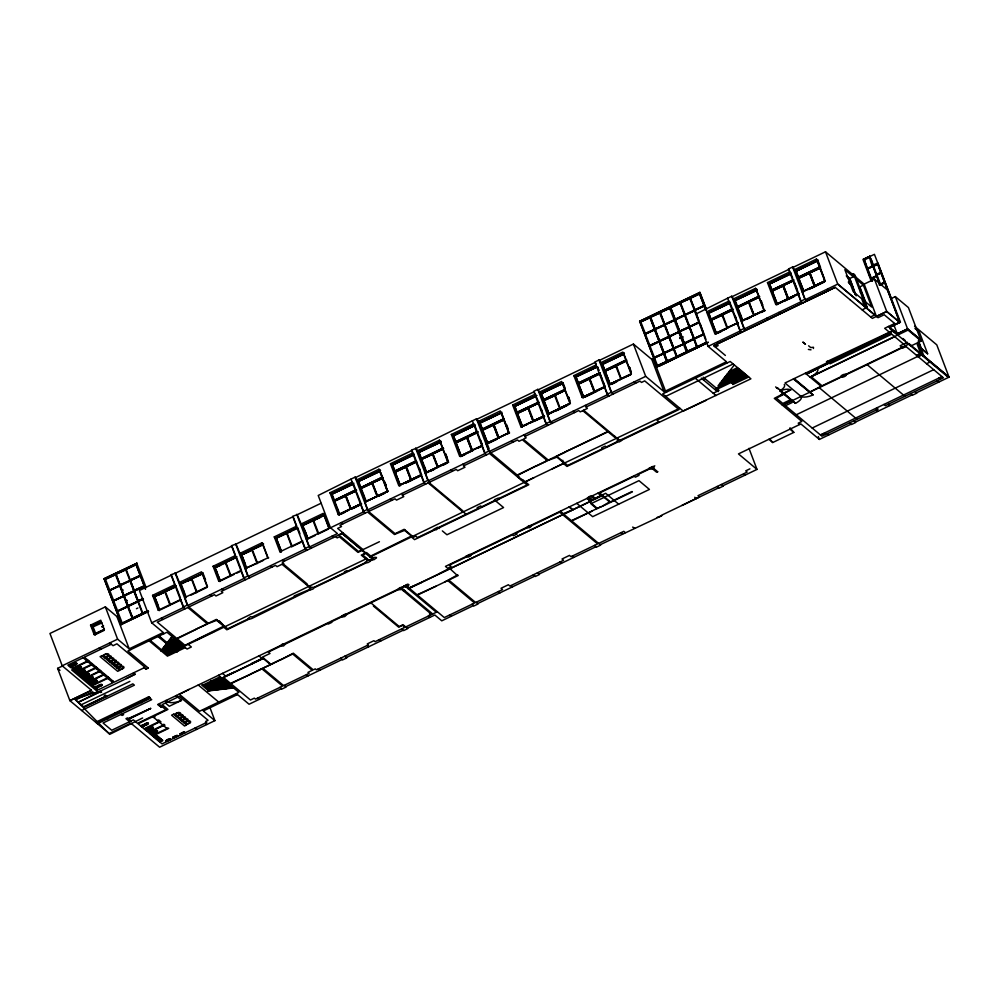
<?xml version="1.0" encoding="UTF-8"?>
<svg xmlns="http://www.w3.org/2000/svg" width="999" height="999" viewBox="0 0 999 999"><rect width="100%" height="100%" fill="white"/><g stroke="black" fill="none" stroke-linecap="round" stroke-linejoin="round"><path stroke-width="1.5" d="M170.354 739.909L170.354 739.36A3.459 1.349 -20.8 0 0 169.905 738.773M177.547 736.45L177.547 735.901A3.459 1.349 -20.8 0 0 177.098 735.326M184.74 733.004L184.74 732.454A3.459 1.349 -20.8 0 0 184.291 731.867M157.143 737.25L157.755 736.126M167.333 740.097L166.771 740.696M174.525 736.65L173.963 737.237M176.411 651.885L177.472 651.435L176.411 651.885L158.042 636.513M732.829 384.54L748.713 376.985M285.552 643.93L283.554 645.953L280.369 646.091L282.355 644.068L285.552 643.93L327.709 623.563L328.296 624.05L331.868 622.34L331.281 621.853L341.845 616.783M167.682 739.522L165.921 740.596A2.048 0.799 -20.8 0 0 168.406 740.359L168.731 740.396M180.295 733.678L182.068 732.617M102.585 655.769L102.785 655.531A6.031 2.348 -20.8 0 1 106.781 653.683A5.819 2.26 -20.8 0 1 108.879 655.444A6.031 2.348 -20.8 0 1 104.982 657.379L104.483 657.404M105.045 657.817L105.245 657.592A6.031 2.348 -20.8 0 1 109.241 655.744A5.819 2.26 -20.8 0 1 111.339 657.492A6.031 2.348 -20.8 0 1 107.442 659.44L106.968 659.477M107.505 659.877L107.705 659.652A6.031 2.348 -20.8 0 1 111.701 657.792A5.819 2.26 -20.8 0 1 113.799 659.552A6.031 2.348 -20.8 0 1 109.902 661.488L109.403 661.513M110.002 661.962L110.202 661.738A6.031 2.348 -20.8 0 1 114.198 659.877A5.819 2.26 -20.8 0 1 116.296 661.638A6.031 2.348 -20.8 0 1 112.4 663.586L111.9 663.611M112.5 664.06L112.7 663.823A6.031 2.348 -20.8 0 1 116.696 661.975A5.819 2.26 -20.8 0 1 118.794 663.736A6.031 2.348 -20.8 0 1 114.897 665.671L114.398 665.696M115.047 666.171L115.235 665.946A6.031 2.348 -20.8 0 1 119.231 664.098A5.819 2.26 -20.8 0 1 121.329 665.858A6.031 2.348 -20.8 0 1 117.432 667.794L116.97 667.832M117.545 668.269L117.732 668.031A6.031 2.348 -20.8 0 1 121.728 666.183A5.819 2.26 -20.8 0 1 123.826 667.944A6.031 2.348 -20.8 0 1 119.93 669.879L119.468 669.917M174.276 714.547L174.475 714.31A6.031 2.348 -20.8 0 1 178.471 712.462A5.819 2.26 -20.8 0 1 180.569 714.223A6.031 2.348 -20.8 0 1 176.673 716.158L176.211 716.196M176.736 716.595L176.935 716.37A6.031 2.348 -20.8 0 1 180.931 714.51A5.819 2.26 -20.8 0 1 183.029 716.271A6.031 2.348 -20.8 0 1 179.133 718.219L178.634 718.244M179.196 718.656L179.395 718.418A6.031 2.348 -20.8 0 1 183.391 716.57A5.819 2.26 -20.8 0 1 185.489 718.331A6.031 2.348 -20.8 0 1 181.593 720.267L181.094 720.291M181.693 720.741L181.893 720.516A6.031 2.348 -20.8 0 1 185.889 718.656A5.819 2.26 -20.8 0 1 187.987 720.416A6.031 2.348 -20.8 0 1 184.091 722.352L183.629 722.402M184.203 722.826L184.39 722.602A6.031 2.348 -20.8 0 1 188.386 720.754A5.819 2.26 -20.8 0 1 190.484 722.514A6.031 2.348 -20.8 0 1 186.588 724.45L186.126 724.487M167.295 739.722L169.655 738.686M158.354 740.783L159.303 740.122A3.459 1.349 -20.8 0 1 160.839 739.31A4.233 1.648 -20.8 0 1 161.301 739.135L161.763 739.672M253.172 617.145L250.574 616.658L247.777 618.693L249.076 619.33L251.798 618.506L310.04 589.835M376.561 557.792L373.838 559.777L371.241 559.403L373.963 557.417L376.298 557.392M168.719 740.459L168.494 740.434A2.048 0.799 -20.8 0 0 169.58 738.96M175.911 737.012L175.687 736.975A2.048 0.799 -20.8 0 1 173.164 737.237M438.823 527.884L436.088 529.87L433.504 529.495L437.55 527.26L439.448 528.471M813.411 348.489L813.486 347.277L810.726 347.565L808.616 345.804M160.914 650.774L172.053 636.488M161.189 650.998L172.328 636.713M734.327 364.96L718.069 385.801L744.23 373.239M161.888 739.784L162.862 740.434A4.233 1.648 -20.8 0 1 162.475 740.671A3.459 1.349 -20.8 0 1 160.814 741.395L159.553 741.782M157.992 736.513L158.679 736.937A4.233 1.648 -20.8 0 1 158.279 737.175A3.459 1.349 -20.8 0 1 156.631 737.886L155.369 738.286M159.79 737.824L160.702 738.636A4.233 1.648 -20.8 0 1 160.315 738.873A3.459 1.349 -20.8 0 1 158.654 739.585L157.392 739.984M174.688 736.313L172.727 737.212M154.171 737.287L155.12 736.625A3.459 1.349 -20.8 0 1 156.656 735.813A4.233 1.648 -20.8 0 1 157.118 735.639L157.318 736.375L156.281 736.5M156.206 738.985L157.143 738.323A3.459 1.349 -20.8 0 1 158.679 737.499A4.233 1.648 -20.8 0 1 159.141 737.324L159.59 738.011L158.304 738.199M78.584 668.269L79.695 668.044L78.521 668.381M82.305 671.378L83.379 671.103L82.592 671.703M94.243 681.53L95.355 681.306L94.193 681.643M99.226 685.689L100.337 685.464L99.163 685.814M145.454 724.263L146.541 723.988L145.804 724.587M150.474 728.458L151.561 728.184L150.799 728.783M154.645 731.942L155.757 731.718L154.595 732.067M175.637 737L175.687 736.975A2.048 0.799 -20.8 0 0 176.773 735.501L175.037 736.176M780.231 390.597L795.479 403.346L796.553 402.772A10.377 4.033 -20.8 0 0 801.011 396.416A10.377 4.033 -20.8 0 0 811.875 395.417L813.024 394.917L793.743 378.796M142.632 717.981L109.715 734.34L74.85 699.025L97.865 691.845L71.591 669.854M660.002 365.809L707.429 342.819M656.43 367.182L708.216 342.32L656.43 367.182L657.205 367.157L639.647 321.278L699.837 292.37L706.543 309.678M104.058 578.746L136.9 563.236L104.058 578.746L121.628 624.625M639.647 321.278L700.024 292.532M645.416 333.741L640.796 321.903L649.974 317.495L654.595 329.333L645.229 333.591L654.595 329.333M650.486 317.257L659.852 312.999L650.486 317.257L655.107 329.096L664.285 324.687L659.665 312.837M660.177 312.6L669.805 308.229L660.177 312.6L664.797 324.438L674.238 319.905L669.605 308.067M670.629 307.58L680.257 303.209L684.69 314.885L675.262 319.418L670.629 307.58L675.262 319.418M680.569 302.797L689.947 298.551L680.569 302.797L685.202 314.635L694.38 310.227L689.76 298.389M690.259 298.139L699.637 293.893L704.07 305.569L694.892 309.977L690.259 298.139L694.892 309.977M105.457 579.258L115.597 574.637L105.457 579.258L109.715 590.097L140.509 575.899L144.281 585.839L134.141 590.446L144.281 585.839M115.921 574.225L125.799 569.742L115.921 574.225L120.167 585.077L116.109 574.388M130.37 580.182L126.111 569.33L136.064 564.56L140.31 575.399L130.17 580.019L140.31 575.399M650.162 317.657L640.796 321.903M670.816 307.742L680.257 303.209M690.459 298.301L699.637 293.893M136.251 564.71L126.111 569.33M119.98 584.914L129.858 580.419L125.612 569.58M109.703 590.434L119.843 585.814L109.703 590.434L113.674 600.536L144.468 586.338L145.542 589.173M140.509 575.899L109.715 590.097M120.355 585.576L129.858 580.756L133.829 590.859L123.938 595.354L120.167 585.414L122.265 590.584M654.919 328.933L664.285 324.687M664.61 324.275L674.238 319.905M675.062 319.255L684.69 314.885M694.705 309.815L704.07 305.569M649.949 345.679L645.416 334.078L654.595 329.67L659.128 341.258L649.762 345.517L659.128 341.258M655.107 329.433L664.485 325.174L655.107 329.433L659.64 341.021L678.945 331.73L683.703 343.906L663.973 352.784L659.64 341.358L669.005 337.1L659.64 341.358M664.797 324.775L674.425 320.404L664.797 324.775L669.33 336.363L664.984 324.937M675.249 319.755L679.782 331.343L675.249 319.755L684.69 315.222L689.223 326.81L684.69 315.222M685.202 314.972L694.567 310.726L685.202 314.972L689.735 326.561L698.913 322.153L689.735 326.561M698.688 320.317L694.892 310.314L704.07 305.906L705.893 310.352M654.795 329.832L645.416 334.078M675.449 319.917L684.877 315.384M694.892 310.314L704.258 306.069M365.284 513.086L363.274 511.413L351.011 479.108L355.082 477.147L358.042 481.306L365.971 502.185L357.842 481.143L380.294 470.367M425.774 484.028L423.763 482.355L411.501 450.049L416.046 448.476L418.531 452.26L425.924 471.74M486.675 454.782L484.665 453.096L472.39 420.804L476.473 418.843L479.42 423.002L500.462 412.899L479.42 423.002M547.976 425.337L545.966 423.651L533.703 391.346L537.787 389.385L540.734 393.556L548.663 414.423M609.178 395.929L607.18 394.255L594.904 361.95L598.988 359.99L601.935 364.16L609.865 385.027L601.748 363.998L624.188 353.221M741.882 332.18L739.884 330.507L727.622 298.202L731.693 296.241L734.652 300.412L742.582 321.278L734.452 300.249L756.892 289.473M802.784 302.934L800.786 301.248L788.511 268.956L792.594 266.995L795.541 271.154L817.994 260.377L816.445 259.091L794.005 269.867M355.557 477.534L411.963 450.437L412.899 452.922L390.459 463.698L398.763 485.564L399.937 485.864L392.008 464.997L390.459 463.698M416.046 448.476L472.39 420.804M476.935 419.23L534.165 391.733L535.102 394.218L512.662 405.007L520.979 426.873L527.16 424.5M538.249 389.772L595.367 362.337L596.316 364.822L573.876 375.599L582.18 397.465L583.341 397.764L575.412 376.898L573.876 375.599M599.45 360.377L633.428 344.056L651.81 359.415L664.073 391.72L726.473 361.75L708.104 346.391L694.38 310.564M732.155 296.628L788.973 269.343L789.922 271.828L767.482 282.605L775.786 304.47L776.76 304.608M793.056 267.382L825.499 251.798L852.397 274.288L853.346 276.773L849.262 278.733L847.14 276.96M123.289 590.097L121.915 590.496L123.938 595.354M339.448 514.922L338.274 514.622L329.97 492.757L352.41 481.98M356.493 480.019L378.933 469.243L380.482 470.529L358.042 481.306L380.482 470.529M416.983 450.961L439.423 440.184L440.971 441.471M475.162 424.8L452.709 435.576L460.839 456.618L459.665 456.318L451.361 434.453L473.801 423.676M477.884 421.715L500.324 410.926L508.628 432.792L486.188 443.581L489.21 451.523L546.441 424.038L543.419 416.084L520.979 426.873M539.185 392.257L561.625 381.481L569.942 403.346L547.489 414.123L550.511 422.077L607.642 394.642L604.62 386.688L582.18 397.465M600.387 362.862L622.839 352.085L631.143 373.951L608.703 384.727L611.713 392.682L645.704 376.361L664.073 391.72M716.058 334.016L714.884 333.716L706.58 311.85L729.02 301.074M733.104 299.113L755.544 288.336L757.092 289.623L734.652 300.412L757.092 289.635M452.909 435.739L473.938 425.636L452.909 435.739L451.361 434.453M769.018 283.891L790.059 273.788L769.018 283.891L767.482 282.605M795.541 271.154L817.981 260.377M113.674 600.536L134.228 590.983M113.674 600.874L123.814 596.253L113.674 600.874L117.645 610.976L127.585 606.193L123.614 596.091M123.938 595.953L144.468 586.338M124.326 596.016L133.816 591.196L137.787 601.298L128.097 605.943L124.126 595.854L126.224 601.023M185.252 608.716L183.242 607.03L170.979 574.725L175.524 573.164L185.939 597.802L180.457 583.728L203.097 573.114M245.742 579.657L243.731 577.971L231.468 545.679L236.014 544.105L246.428 568.743L240.946 554.67L263.386 543.893M306.943 550.249L304.945 548.576L292.67 516.271L297.215 514.697L307.105 537.962M129.196 648.851L116.92 616.545L105.345 606.868L49.95 633.478L62.225 665.771L117.607 639.173L129.196 648.851L163.262 632.492L151.686 622.802L139.41 590.509L171.441 575.112L175.025 584.565L152.585 595.342L158.254 610.252L159.415 610.551L154.133 596.628L152.585 595.342M175.524 573.164L231.93 546.066L235.514 555.506L213.074 566.283L218.744 581.193L219.905 581.493L214.423 567.407L236.863 556.63M236.014 544.105L293.132 516.658L296.715 526.111L274.275 536.888L279.945 551.798L280.919 551.923M297.215 514.697L320.966 503.296M659.452 340.859L668.631 336.451L669.517 336.863L673.863 348.289L669.33 336.7M669.143 336.201L678.771 331.83L674.238 320.242M679.595 331.181L689.035 326.648M679.382 331.531L699.1 322.652L679.382 331.531L684.128 343.693L703.633 334.578L683.94 343.531M654.482 357.605L649.949 346.004L659.128 341.596L663.661 353.184L654.283 357.442L663.661 353.184M669.118 336.713L679.145 331.893M659.315 341.758L649.949 346.004M669.517 336.863L678.758 332.168L683.304 343.756M684.427 343.556L679.782 331.68L689.41 327.31L693.756 338.736L689.41 327.31M126.036 600.861L128.097 605.943M679.645 338.137L681.206 337.65L680.132 338.499M683.328 336.963L682.142 337.525M679.757 338.424L680.819 337.575M127.909 605.794L137.787 601.298M143.082 598.501L138.099 600.886L143.269 598.663M143.456 599.163L127.685 606.131L143.269 599M117.632 611.301L127.772 606.693L117.632 611.301L122.265 623.151L132.218 618.369L127.585 606.53M128.284 606.443L137.974 601.785L142.407 613.473L132.717 618.119L128.097 606.281L132.717 618.119M90.559 625.137L100.762 620.229L104.358 629.67L94.156 634.577L90.559 625.137L92.108 626.423L101.036 622.14L92.108 626.423M179.108 582.604L201.548 571.815L207.218 586.725M239.598 553.546L262.038 542.769L263.586 544.055L241.146 554.832M300.799 524.15L323.239 513.361L328.908 528.271M176.373 585.689L153.933 596.465L159.216 610.389M296.666 527.909L275.624 538.011L281.106 552.085M324.588 514.497L302.148 525.274L307.442 539.185L315.472 535.327M154.133 596.628L175.162 586.525M180.657 583.891L201.686 573.788M235.664 557.467L214.623 567.569L213.074 566.283M296.865 528.071L275.824 538.174L274.275 536.888M302.347 525.437L324.787 514.66M159.74 609.802L154.633 596.715L165.035 591.982L164.648 591.321L170.13 605.406L169.743 604.745M170.442 604.657L165.347 591.57L176.249 586.588M186.064 596.903L181.156 583.978L191.546 579.245L187.725 581.081M196.965 591.92L191.87 578.833L202.772 573.851M218.594 576.435L220.23 580.744L215.122 567.669L225.524 562.924L225.137 562.262L230.432 575.849M230.931 575.599L225.836 562.524L236.551 557.38L241.458 570.292L218.744 581.193M246.753 568.006L241.646 554.92L252.035 550.187L251.661 549.525L257.143 563.598L256.755 562.949M257.455 562.862L252.36 549.775L263.261 544.792M276.323 538.261L281.431 551.348L276.323 538.261L286.725 533.528M292.145 546.203L287.038 533.116L297.939 528.134M307.954 538.611L302.847 525.524L313.249 520.791L312.862 520.129L318.144 534.04L328.571 529.033M318.669 533.466L313.561 520.379L324.463 515.397M158.654 595.042L163.749 592.594M174.912 587.237L165.347 591.57M220.417 565.372L215.122 567.669M241.646 554.92L249.488 551.411M291.246 531.356L287.038 533.116M315.097 519.905L320.454 517.332M673.663 348.127L683.403 344.043M684.128 343.107L693.556 338.574M663.973 352.784L683.703 343.906M694.268 338.486L703.446 334.078L694.268 338.486L689.735 326.898M657.592 365.796L654.482 357.929L663.661 353.521L666.77 361.388L657.404 365.634L666.77 361.388M664.173 353.284L673.538 349.038L664.173 353.284L667.282 361.139L676.473 356.73L673.351 348.876M651.81 359.415L653.221 358.741L654.382 359.702M116.92 616.545L118.794 617.182M663.848 353.683L654.482 357.929M674.05 348.788L683.491 344.255L686.413 351.96L676.972 356.493L673.863 348.626L676.972 356.493M684.502 343.768L693.943 339.235L696.865 346.94L687.437 351.473L684.315 343.606L687.437 351.473M863.673 259.303L869.892 256.318L862.974 259.39L871.19 281.019M868.293 257.267L874.425 254.333L900.474 322.24M872.427 281.094L864.372 259.89C873.401 248.364 875.324 280.394 869.567 257.392L864.41 259.927M864.597 260.751L867.419 269.767M338.274 514.622L360.714 503.846L363.736 511.8L330.482 527.772L318.219 495.467L351.011 479.108M398.763 485.564L421.216 474.787L424.225 482.742L367.819 509.84L364.797 501.885L388.211 491.246L378.846 495.741M459.665 456.318L482.105 445.542L485.127 453.484L428.309 480.781L425.287 472.827L447.727 462.05L439.423 440.184M714.884 333.716L737.324 322.939L740.346 330.894L708.104 346.391M775.786 304.47L798.226 293.694L801.248 301.636L744.43 328.933L741.408 320.979L764.822 310.339L760.813 312.275M895.753 324.4L884.19 314.722L878.034 317.682L837.786 284.091L805.331 299.688L802.309 291.733L824.749 280.956L816.445 259.091M353.471 508.179L359.078 505.494M378.596 496.116L384.203 493.419M405.544 483.166L411.151 480.482M443.294 465.047L446.091 463.698M462.237 455.944L465.047 454.595M538.973 419.081L544.58 416.383L535.214 420.891M557.08 410.389L566.895 405.669M584.74 397.09L595.966 391.708M611.263 384.353L616.883 381.655M760.813 312.525L765.022 310.502L761.001 312.425M783.965 301.398L793.78 296.678M811.887 287.987L814.697 286.638M157.243 603.696L157.692 604.882M183.766 590.958L184.216 592.132M278.946 545.242L279.171 546.528M218.182 575.824L217.52 574.737M305.906 533.678L305.244 532.604M667.095 360.989L676.473 356.73M676.785 356.331L686.413 351.96M687.237 351.311L696.865 346.94M132.53 617.969L142.407 613.473M147.702 610.676L142.732 613.061L138.299 601.386M697.377 346.69L706.555 342.282L697.377 346.69L694.255 338.823M144.168 612.624L147.889 610.839M117.632 616.208L120.842 624.662L148.039 611.588M148.626 611.4L120.842 624.662M852.397 274.288L853.421 273.801L854.969 275.087L867.232 307.392L862.137 309.84M872.651 265.172L877.921 263.024L891.22 298.564L895.304 296.603L908.428 307.567L921.153 341.071L910.876 346.004L910.426 344.805M872.714 265.672L867.706 268.331M867.894 268.831L873.101 266.333M867.744 268.706L877.634 264.136M363.274 511.413L367.357 509.453L369.368 511.126M423.763 482.355L427.847 480.394L429.857 482.067M484.665 453.096L488.748 451.136L517.182 475.037L547.265 460.589L522.29 439.71L519.018 441.271L517.482 439.985L490.671 452.859M545.966 423.651L550.049 421.69L552.06 423.376M607.18 394.255L611.251 392.295L613.261 393.968M739.884 330.507L743.968 328.546L745.966 330.219M800.786 301.248L804.869 299.288L806.867 300.974L829.307 290.197L827.771 288.898M873.888 266.134L877.796 264.26L880.943 272.552L877.035 274.425M158.254 610.252L180.969 599.35M241.184 570.417L244.206 578.359L187.787 605.456L184.765 597.514L207.492 586.613L202.572 573.688M302.385 541.008L305.407 548.963L248.276 576.398L245.255 568.456L268.169 557.717M279.945 551.798L302.66 540.896M330.482 527.772L337.437 533.578L309.49 547.002L306.468 539.048L329.183 528.159L324.275 515.234M160.564 609.74L169.93 605.244M171.241 604.607L180.357 600.224M191.096 595.067L206.88 587.487M221.054 580.681L234.328 574.3M236.938 573.051L240.846 571.178M256.943 563.448L245.255 568.456M258.242 562.812L263.461 560.314M292.932 546.153L300.749 542.407M725.386 355.457L713.723 345.716L835.226 287.35L849.937 299.65M715.272 347.003L718.144 345.629L716.595 344.33M851.91 285.689L848.363 282.055M183.242 607.03L187.325 605.069L189.335 606.755M243.731 577.971L247.814 576.011L249.825 577.697M304.945 548.576L309.016 546.615L311.026 548.301M876.735 274.176L880.943 272.552M151.686 622.802L183.716 607.417M209.565 706.605L214.897 720.641L159.603 747.202L130.819 723.126L109.191 733.516L69.893 700.661L57.617 668.356L63.024 665.759M876.935 274.675L880.968 272.914M877.222 274.925L881.13 273.052L884.652 282.317L880.756 284.191M876.623 275.612L871.415 278.109M871.615 278.609L876.623 275.949L880.331 285.377M871.453 278.471L876.66 275.974L880.144 285.214M343.057 532.904L282.242 562.125L283.778 563.411L277.048 566.645L275.512 565.359L221.266 591.408L222.814 592.707L215.971 595.991L214.435 594.692L188.823 606.992L208.316 623.289L216.371 619.417L227.61 628.808L247.989 619.018M871.64 279.295L870.941 279.046M83.529 658.079L84.753 657.492M855.082 276.536L864.147 284.116L874.462 279.171L887.574 290.135M859.302 287.125L863.373 285.165L871.69 307.03L863.198 299.937M859.29 287.462L861.563 293.431M86.426 660.501L87.65 659.914M88.049 661.862L89.273 661.263M855.032 294.031L849.262 278.733M879.157 284.578L884.652 282.317M879.345 285.065L884.689 282.692M92.008 663.561L90.797 664.148L92.17 663.686M880.943 284.69L884.839 282.817L899.837 322.44L889.585 327.36L889.997 328.584L947.464 376.635L947.002 375.437M861.937 294.081L860.426 292.145M861.937 294.418L865.721 302.784M92.058 665.209L93.282 664.622M94.955 667.632L96.179 667.045M96.079 668.568L97.303 667.981M665.659 396.391L733.154 363.973M98.976 670.991L100.2 670.404M100.087 671.927L101.311 671.34M169.343 640.534L174.151 638.236M729.095 371.665L737.512 367.62M864.684 306.581L865.696 306.106L867.232 307.392M167.507 642.894L175.262 639.173M727.26 374.026L738.636 368.556M102.984 674.35L104.208 673.763M196.279 629.07L206.169 624.587M536.55 465.984L546.241 461.326M556.755 456.281L565.422 452.11M363.012 549.6L379.42 541.72M217.22 620.129L205.969 624.425M405.132 530.132L394.443 534.49L367.545 512L339.985 525.237L341.533 526.535L337.65 528.396L363.286 549.825L357.979 552.372L339.373 536.813L337.138 537.887L335.514 536.538M557.529 456.93L546.053 461.163M165.672 645.254L176.386 640.109M725.424 376.373L739.76 369.493M104.108 675.287L105.332 674.7M517.707 477.072L518.931 476.486L517.569 475.349L536.363 465.821M163.824 647.614L177.51 641.046M723.588 378.733L740.871 370.429M161.801 650.062L178.621 641.982M721.74 381.094L741.995 371.366M107.005 677.709L108.229 677.11M162.912 650.998L179.745 642.919M719.904 383.454L743.106 372.302M108.117 678.633L109.341 678.046M164.036 651.935L180.869 643.843M521.378 480.144L522.602 479.557L525.287 481.805L563.436 463.486L562.15 460.714L562.862 460.364M305.894 584.228L306.905 583.741L283.029 563.773M614.772 436.326L613.96 436.713L608.054 431.793L565.234 451.948M165.147 652.871L181.98 644.78M745.354 374.175L716.271 388.149L717.382 389.086L746.465 375.112M224.013 625.811L219.168 620.729M166.271 653.808L183.104 645.716M224.176 625.936L184.977 645.279L177.185 638.761L196.478 629.233M411.925 535.814L370.729 556.043L366.571 552.559L361.263 555.107L367.62 560.427M563.099 463.199L564.323 462.599M91.521 690.272L69.893 700.661L91.483 690.297L62.188 665.796M195.579 640.434L213.936 631.618M183.916 646.403L366.908 558.491M369.98 557.03L533.966 477.647M679.782 408.204L552.322 468.831M167.395 654.745L184.228 646.653M732.255 383.416L747.589 376.049M870.629 316.945L874.712 314.985M111.788 681.705L113.012 681.118M713.249 393.206L719.043 390.434L703.221 377.21M309.553 587.287L311.363 587.462M618.443 439.385L618.006 440.097M185.339 647.589L168.506 655.681L150.137 640.309M465.596 513.736L466.62 514.01M866.283 307.854L876.423 316.421L886.725 311.476L899.862 322.427L889.547 327.372L897.264 333.853L907.567 328.896L920.691 339.872L907.567 328.896L897.277 333.841M466.433 513.848L465.809 514.398M252.959 616.633L294.905 596.49L294.205 595.904L309.303 589.572M365.359 562.649L347.64 571.166L346.94 570.579L344.493 571.753L345.192 572.34L314.136 587.25L313.024 589.073L310.364 589.872L309.091 589.26L311.813 587.275L314.41 587.637L366.096 562.899M370.204 560.327L370.08 561.413L367.744 562.699L365.147 562.337L367.869 560.352L371.453 559.715M433.716 529.807L417.557 537.574L415.821 536.113L413.586 537.2L404.158 529.32L395.08 533.678L368.569 511.513L394.98 498.826L396.528 500.112L403.771 496.628L402.222 495.342L456.193 469.418L457.729 470.716L464.972 467.232L463.436 465.946L489.448 453.446L527.122 484.952L499.25 498.326M438.561 527.484L478.121 508.479L477.147 507.679L480.719 505.956L481.693 506.768L494.418 500.661M616.758 441.895L606.168 446.978L605.207 446.166L601.635 447.877L602.597 448.688L567.719 465.447L556.555 456.118M621.603 439.56L621.465 440.659L619.13 441.945L616.545 441.57L617.931 440.147L621.603 439.56L658.803 421.69L656.955 420.142L678.983 409.553L644.705 380.894L641.533 382.43L639.984 381.131L585.864 407.13L587.4 408.429L580.269 411.85L578.721 410.564L524.625 436.551L526.161 437.837L523.301 439.21L548.276 460.089L607.754 431.531L582.779 410.651M248.726 619.28L226.848 629.795L223.801 627.235M370.392 560.839L372.19 559.977M434.453 530.069L414.56 539.622L411.501 537.075M438.761 527.996L495.142 500.911M499.45 498.838L528.808 484.752L525.749 482.192M617.494 442.145L566.957 466.421L563.911 463.873M621.803 440.072L750.911 378.821L730.182 361.488L662.687 393.906L683.416 411.238M134.952 674.088L126.473 678.533M145.667 668.943L148.014 667.807M683.216 411.076L706.343 400.224M78.122 702.172L100.762 691.296M78.309 702.334L100.961 691.458M81.231 704.77L129.882 681.393M83.704 706.83L106.344 695.953M83.891 706.992L106.543 696.116M81.643 710.489L134.378 685.152L132.842 683.865L84.178 707.242L75.512 699.987L92.557 691.808L94.843 693.731L135.24 674.325L133.504 672.876M894.679 323.489L884.677 328.296L889.397 332.23M921.153 341.071L908.041 330.095L897.739 335.04L893.868 324.9L900.087 321.915M827.409 361.513L826.598 361.913L827.559 361.65M893.168 330.419L826.46 361.8L827.272 361.401L830.094 363.773L891.408 334.315L889.085 332.38M893.63 330.806L784.977 383.004L801.011 396.416M806.168 373.876L890.658 333.291M777.484 387.824L776.585 388.087L777.359 387.712L795.479 403.346M784.265 384.578L784.465 384.852A10.377 4.033 -20.8 0 1 780.956 390.147L779.857 390.821L791.832 400.824M806.368 374.038L890.846 333.454M817.544 368.606L807.479 373.626L806.393 372.714M810.027 377.098L898.388 334.727M810.226 377.26L894.704 336.675M95.729 722.265L148.476 696.927L149.825 697.527L96.678 723.051M96.491 722.901L149.638 697.364M785.476 405.706L792.232 402.472L789.522 400.212L782.779 403.446L776.298 398.027L783.041 394.792L782.092 393.993L790.671 389.885L774.3 398.376L801.86 421.416L798.201 423.176L799.749 424.463M781.168 394.83L782.392 394.243M97.44 723.688L150.175 698.351M907.417 342.282L900.136 345.779L902.834 348.039L905.993 346.516M128.284 718.593L150.662 708.428L128.871 719.08M408.116 584.34L157.867 704.382L161.513 707.304L158.192 704.994L159.465 704.382L165.834 709.702L137.475 723.326L133.354 719.879L111.726 730.269L103.059 723.014L151.711 699.65L148.476 696.927M654.807 465.834L445.454 566.396L448.464 568.918L438.798 573.988M179.483 694.255L189.086 689.397M128.734 718.968L150.662 708.428M782.18 404.957L791.957 400.262M909.327 343.881L822.052 385.801L811.088 376.635L812.262 375.986A12.687 4.933 -20.8 0 0 817.681 368.718M280.594 646.203L268.369 652.072L270.03 653.458L262.387 657.13L270.679 664.073M346.678 614.46L397.902 589.847M402.734 587.524L400.861 589.61L397.677 589.735L399.662 587.724L403.996 586.925M466.258 557.017L449.488 565.072L451.148 566.458L448.801 567.582L457.005 575.187M471.103 554.695L512.462 534.827L513.511 535.689L517.07 533.978L516.033 533.104L526.948 527.859M531.793 525.536L529.92 527.609L526.723 527.747L528.721 525.736L531.793 525.536L559.652 512.15L597.639 543.906L571.016 556.693L569.467 555.407L562.025 558.99L563.573 560.277L509.915 586.051L508.366 584.752L501.023 588.286L502.572 589.572L475.636 602.509L448.763 580.057L458.254 575.499L457.567 574.912L445.104 581.818M649.3 469.093L637.999 474.525L639.035 475.399L635.364 477.16L634.328 476.286L599.637 492.944L610.377 501.923L632.005 491.533M809.652 392.095L821.028 386.301L805.369 373.201M370.354 603.483L371.166 603.096M371.353 603.259L370.042 603.234M203.122 684.939L220.192 676.735M204.246 685.876L221.316 677.672M589.135 501.348L600.961 495.666M221.853 678.121L263.536 658.104M403.471 590.884L404.483 590.397M408.116 588.648L589.697 501.685M222.053 678.284L263.736 658.266M403.658 591.046L404.682 590.559M601.435 496.053L409.34 588.324L444.305 617.557L474.612 603.009L447.752 580.544L417.445 595.104M205.369 686.812L222.44 678.608M374.25 605.669L373.439 606.068L398.688 627.172L402.522 625.337L404.92 627.335M813.024 394.917L793.393 378.958M450.611 569.105L449.138 569.205M603.121 495.854L601.898 496.441L597.951 493.144M373.626 606.231L374.45 605.831M206.481 687.749L223.551 679.545M657.604 471.715L656.58 472.202L652.459 468.756M207.605 688.673L224.675 680.481M208.729 689.61L225.799 681.418M153.771 717.482L154.995 716.895L154.071 716.121L167.944 709.452L162.15 704.62L179.395 696.34L208.042 720.279L205.632 721.44L206.793 722.402L162.063 743.88L152.685 736.038L168.706 728.346L167.083 728.009M226.91 682.354L209.84 690.546L202.735 684.615L201.723 685.102L208.366 690.659M214.111 689.972L228.034 683.291M218.194 689.485L229.158 684.228M250.574 673.988L260.464 669.492M272.914 663.249L280.569 659.577M610.064 501.66L601.473 506.693M417.058 594.78L435.814 586.276M592.157 511.001L571.778 520.966L600.649 545.104L596.565 547.065L594.567 545.392M602.497 506.206L632.379 491.858M222.278 688.998L230.27 685.164M157.442 720.554L158.666 719.954L160.989 721.902L159.753 722.489M226.348 688.511L231.393 686.088M796.303 414.76L917.806 356.393M914.572 326.248L936.775 344.842L949.05 377.147L922.152 354.645L918.069 356.606L922.152 354.645L949.05 377.147L916.408 392.819M162.65 724.899L163.873 724.312L164.96 725.224L163.736 725.811M926.56 363.711L930.643 361.75M768.893 439.285L772.751 442.52L793.83 432.392L789.984 427.822M812.175 428.034L933.69 369.667M182.355 732.542L184.028 731.78M437.362 611.75L375.075 641.67L373.913 640.709L367.282 643.893L368.444 644.855L316.446 669.829L315.284 668.868L313.249 669.842L293.331 653.196L280.756 659.74M281.506 688.648L249.063 704.233L237.487 694.542L203.321 710.963L214.897 720.641M285.589 686.688L342.195 659.49M346.278 657.529L403.196 630.194M407.28 628.234L434.827 615.009L441.77 620.816L473.501 605.569M749.899 468.843L745.716 470.854L747.177 472.077L697.976 495.716L699.525 497.002L681.917 505.457M820.454 434.952L941.957 376.586M820.566 435.052L823.95 433.429L825.299 434.553M598.638 543.431L623.813 531.331L625.362 532.629M632.629 527.097L634.765 528.109M477.572 603.608L534.902 576.073M538.985 574.113L596.103 546.678M600.187 544.717L661.75 515.759L657.217 517.332M661.288 515.372L718.718 487.787M722.801 485.826L756.992 469.405L748.988 448.339M756.992 469.405L738.461 453.908L800.861 423.938L819.38 439.423L851.123 424.188M855.206 422.227L912.324 394.78M695.828 314.086L727.622 298.202M353.771 483.116L331.318 493.893L339.248 514.76L348.376 510.377M414.26 454.058L391.808 464.835L399.737 485.701M440.784 441.321L418.331 452.097L426.261 472.964L448.713 462.187M479.233 422.839L501.873 412.225M536.463 395.354L514.023 406.131L521.94 427.01M562.986 382.617L540.534 393.394L548.463 414.26L569.567 404.133M596.266 366.633L575.224 376.735L583.154 397.602L593.581 392.595M730.381 302.21L707.929 312.987L715.858 333.853L726.285 328.846M791.27 272.952L768.83 283.728L776.947 304.77M817.794 260.215L795.354 270.991L803.471 292.033L802.309 291.733M502.472 419.568L482.392 429.22L479.932 423.089L501.361 412.799L503.808 418.931L501.361 412.799M516.982 412.35L538.598 402.222L516.982 412.35L514.722 406.381L536.138 396.091M541.233 393.643L562.849 383.516L541.233 393.643L543.693 399.775L565.122 389.485L562.662 383.354M598.463 373.464L578.384 383.104L575.923 376.985L597.34 366.695L598.701 370.279M602.447 364.248L623.863 353.958L626.323 360.077L604.894 370.367L602.447 364.248L604.894 370.367M731.168 309.715L711.088 319.368L708.628 313.236L730.057 302.947L732.517 309.078M735.152 300.499L756.767 290.372L735.152 300.499L737.612 306.618L759.04 296.341L757.03 291.408M792.07 280.469L771.99 290.11L769.53 283.991L790.958 273.701L792.769 278.471M796.053 271.241L817.469 260.964L796.053 271.241L798.313 277.21L819.929 267.083M334.478 500.262L332.018 494.143L353.446 483.853L355.906 489.972L334.478 500.262L355.706 489.822M358.541 481.406L380.157 471.278L358.541 481.406L361.001 487.524L382.43 477.235L380.419 472.302M392.507 465.084L413.936 454.795L392.507 465.084L394.78 471.053L416.396 460.926M419.031 452.347L440.646 442.22L419.031 452.347L421.491 458.466L442.919 448.176L440.459 442.058M453.409 435.826L474.837 425.549L453.409 435.826L455.681 441.795L477.297 431.668M708.628 313.236L730.244 303.109M769.53 283.991L791.146 273.863M353.634 484.016L332.018 494.143M479.932 423.089L501.548 412.962M514.722 406.381L536.338 396.253M575.923 376.985L597.539 366.858L598.901 370.442M602.634 364.41L624.063 354.121M382.23 477.072L361.001 487.524M394.78 471.053L416.196 460.764L414.385 455.994M455.681 441.795L477.097 431.506L475.287 426.735M482.192 429.058L503.621 418.768M543.506 399.612L564.922 389.323M578.184 382.954L599.8 372.827M604.707 370.204L626.136 359.927M710.901 319.205L732.317 308.916M758.84 296.179L737.612 306.618M771.79 289.947L793.406 279.82M798.313 277.21L819.742 266.92L817.931 262.15M626.835 360.177L604.383 370.954L625.686 360.976M733.016 309.166L710.764 320.105M793.918 279.907L771.478 290.697L792.769 280.719M356.406 490.072L334.153 501.011M415.559 461.65L394.455 471.79L415.759 461.813M443.419 448.276L421.166 459.215M477.797 431.755L455.357 442.532L465.971 437.687M504.32 419.018L482.067 429.957M539.11 402.31L516.658 413.087L537.962 403.121M564.285 390.209L543.181 400.349L564.485 390.372M600.312 372.914L577.859 383.691L588.486 378.846M758.391 297.227L737.1 307.205L759.74 296.591M819.292 267.982L797.989 277.947L820.629 267.332M335.464 500.387L356.606 490.234M381.78 478.134L360.489 488.111L383.129 477.485M422.477 458.591L443.618 448.439M472.564 450.986L467.082 436.9L477.997 431.918M483.379 429.333L492.495 424.95M498.888 438.074L493.606 424.163L503.171 419.83M599.163 373.713L589.597 378.059L595.079 392.132L604.258 387.475M712.075 319.48L731.867 309.965M334.665 501.098L345.567 496.116L334.665 501.098L339.772 514.185L350.474 509.04L345.379 495.954M356.094 490.809L345.891 495.704L356.281 490.971M361.188 488.361L372.09 483.379L361.188 488.361L366.283 501.436L376.998 496.291L371.903 483.216M382.804 478.234L372.415 482.967L382.804 478.234L387.712 491.158L377.51 496.053L372.215 482.467L377.51 496.053M395.154 472.04L405.869 466.895L410.964 479.982L400.262 485.127L395.154 472.04L400.062 484.965L410.964 479.982M421.678 459.303L432.579 454.32L421.678 459.303L426.773 472.39L437.487 467.245L428.121 471.74M443.106 449.013L432.904 453.908L443.106 449.013L448.201 462.1L437.812 466.833L448.014 461.938M470.529 451.373L461.151 455.869L456.056 442.794L466.77 437.649L471.865 450.724L466.77 437.649M477.472 432.505L467.27 437.4L477.472 432.505L481.843 443.993M482.579 430.045L493.481 425.062L498.389 437.987L487.674 443.131L482.579 430.045L487.674 443.131M517.357 413.336L522.465 426.423L517.357 413.336L528.259 408.354L533.166 421.278L523.801 425.786M543.881 400.599L554.782 395.616L543.881 400.599L548.988 413.686L559.69 408.541L554.595 395.454M565.309 390.309L555.107 395.217L565.309 390.309L569.855 401.96M578.558 383.941L589.472 378.958L594.38 391.883L583.666 397.028L578.558 383.941L583.666 397.028M605.082 371.203L615.996 366.221L605.082 371.203L610.189 384.29L620.903 379.145L615.796 366.059M626.51 360.914L616.308 365.809L626.51 360.914L631.068 372.565M711.276 320.192L722.177 315.209L711.276 320.192L716.37 333.279L727.085 328.134L721.99 315.047M732.704 309.902L722.502 314.81L732.891 310.065M737.799 307.455L748.701 302.472L737.799 307.455L742.894 320.542L753.608 315.397L748.513 302.31M759.215 297.165L749.013 302.073L759.215 297.165L764.322 310.252L754.12 315.147L748.825 301.573L754.12 315.147M772.177 290.946L783.079 285.964L787.986 298.876L777.272 304.021L772.177 290.946L777.272 304.021M798.688 278.209L809.602 273.227L814.51 286.139L803.795 291.283L798.688 278.209L803.795 291.283M820.316 268.082L809.914 272.814L820.316 268.082L824.674 279.558M395.354 472.202L406.056 467.057M416.77 461.913L406.381 466.658L416.583 461.75L421.141 473.401M456.056 442.794L466.958 437.812M482.767 430.207L493.481 425.062M517.557 413.499L528.259 408.354M578.758 384.103L589.472 378.958M772.364 291.109L783.079 285.964M798.888 278.359L809.602 273.227M713.636 326.798L714.148 328.384M735.364 316.358L735.876 317.707M740.159 314.048L740.671 315.647M774.35 297.64L775.049 299.138M800.861 284.89L801.573 286.401M337.038 507.692L337.537 509.29M363.549 494.955L364.061 496.553M397.527 478.646L398.027 480.232M424.038 465.896L424.55 467.495M445.766 455.469L446.278 456.818M458.229 449.475L458.741 450.824M484.752 436.738L485.452 438.249M519.73 419.942L520.229 421.541M546.253 407.205L546.753 408.791M580.931 390.547L581.443 392.132M607.454 377.797L607.954 379.395M629.17 367.37L629.87 368.619M100.849 621.977L91.92 626.261L95.317 634.865L94.156 634.577M762.075 303.534L762.587 305.132L761.313 300.761M386.163 485.939L385.664 484.59M419.942 469.717L419.43 468.369M568.868 398.176L568.156 396.678M95.704 633.503L93.057 626.885L101.923 622.889M136.438 608.703L137.887 608.004M102.11 626.897L103.409 625.686M101.91 626.735L103.521 625.973M377.322 495.891L387.712 491.158M421.491 474.675L411.288 479.57L421.678 474.837M460.964 455.706L471.678 450.561M482.38 445.417L472.177 450.324L482.579 445.579M487.487 442.969L498.389 437.987M522.265 426.261L533.166 421.278M548.788 413.524L559.69 408.541M570.217 403.234L560.014 408.129L570.404 403.396M583.466 396.865L594.38 391.883M609.989 384.128L620.903 379.145M631.418 373.838L621.216 378.733L630.332 374.613M716.183 333.117L727.085 328.134M753.92 314.985L764.322 310.252M777.085 303.858L787.986 298.876M798.501 293.581L788.298 298.476L798.701 293.743L794.143 282.093M803.596 291.121L814.51 286.139M825.024 280.831L814.822 285.739L825.224 280.994M543.881 416.133L533.491 420.879L543.881 416.133L539.323 404.495M737.799 322.989L727.409 327.722L737.799 322.989L733.241 311.338M361.188 503.896L350.799 508.628L361.188 503.896L356.631 492.245M361.7 503.983L350.986 509.128L345.704 495.217L350.986 508.791M377.51 496.391L364.797 501.885M404.957 483.204L420.841 475.574M461.938 455.831L471.066 451.448M477.734 448.251L481.743 446.316M486.188 443.581L497.589 438.711M506.93 434.215L509.602 432.929M529.77 423.251L544.393 416.221L543.419 416.084M630.781 374.725L608.703 384.727M735.626 324.363L738.311 323.077M758.129 313.561L741.408 320.979M778.059 303.983L787.187 299.6M794.043 296.566L788.686 299.138L783.204 285.052L788.486 298.976L799.2 293.831M808.491 289.36L824.387 281.73M340.746 514.298L344.655 512.412M351.173 509.29L355.194 507.355M379.033 495.904L384.39 493.331M407.754 482.105L419.705 476.373M430.369 471.253L434.278 469.368M488.661 443.244L496.478 439.498M555.182 411.301L559.09 409.415M584.652 397.14L593.768 392.757M611.163 384.403L615.084 382.517M717.357 333.391L721.266 331.518M746.49 319.405L750.399 317.52M808.691 289.523L824.575 281.893M95.517 633.341L104.383 629.345M95.13 634.715L104.046 630.419M713.711 345.704L835.226 287.35M342.033 533.404L338.786 534.964L358.616 551.56L361.863 549.999L342.033 533.404L361.875 549.987M703.483 379.945L705.394 379.021M85.464 679.582C86.863 677.384 90.934 680.794 87.163 681.006M89.473 682.941C90.797 680.744 94.967 684.09 91.171 684.365M94.455 687.112C95.792 684.902 99.937 688.286 96.154 688.523M899.837 322.44L886.725 311.476L872.339 318.381L850.087 299.775M591.595 511.188L601.286 506.543L597.377 508.416L588.948 501.361L605.694 493.306L618.681 504.183M916.52 355.319L920.603 353.359L908.878 343.519L907.729 344.068L906.255 342.844M922.164 354.633L922.626 355.844L923.625 355.357L922.077 354.071L921.078 354.545L917.232 344.405M158.092 737.087L158.117 737.075A2.048 0.799 -20.8 0 1 155.744 737.312A2.048 0.799 -20.8 0 1 156.731 735.951L157.268 735.764M160.127 738.785L160.152 738.773A2.048 0.799 -20.8 0 1 157.78 739.01A2.048 0.799 -20.8 0 1 158.754 737.637M162.3 740.584L162.288 740.584A2.048 0.799 -20.8 0 1 159.927 740.821A2.048 0.799 -20.8 0 1 160.914 739.447L161.164 739.347M779.957 390.896L781.268 390.409A10.377 4.033 -20.8 0 1 790.271 389.697L790.796 389.997M86.638 675.062L87.425 674.512L86.488 675.049M90.547 678.496L91.309 677.896L90.41 678.483M161.688 739.834L160.527 740.009M74.313 664.785L75.1 664.173L74.188 664.76M811.013 349.812L808.366 349.425M183.853 732.529L182.492 732.729M207.705 690.734L233.304 687.687M207.617 691.008L233.579 687.924M168.132 739.635L169.48 739.435M175.3 736.176L176.661 735.988M425.287 472.827L426.261 472.964M306.468 539.048L307.442 539.185M268.681 557.804L267.707 557.667L262.038 542.769M184.765 597.514L185.739 597.639M181.581 734.515L180.744 734.365A3.459 1.349 -20.8 0 1 179.982 733.94M174.388 737.974L173.551 737.824A3.459 1.349 -20.8 0 1 172.79 737.399M167.195 741.42L166.358 741.283A3.459 1.349 -20.8 0 1 165.597 740.846M114.91 713.049L116.271 713.648M518.119 476.885L521.878 479.895L518.219 476.835M401.71 589.422L430.519 613.511L429.37 614.073L430.519 615.034M877.796 264.26L880.643 272.302M881.13 273.052L884.352 282.068M884.839 282.817L888.361 292.095M888.398 292.457L892.082 301.873M892.269 302.36L895.791 311.638M895.828 312.013L899.5 321.416M853.346 276.773L844.854 269.68L853.158 291.546L861.65 298.639L864.672 306.593L837.761 284.103L825.499 251.798M855.943 278.958L863.373 285.165M919.317 331.93L915.059 328.384L919.33 331.93L927.634 353.796L919.13 346.703L927.634 353.796M846.59 275.824L849.774 278.496L856.23 295.829M846.29 275.924L849.774 278.833L852.035 284.79L848.563 281.88M848.551 282.555L852.409 285.789L855.169 294.643M860.514 292.557L862.449 294.181M888.511 326.461L898.363 334.752M902.896 338.511L905.131 340.409M889.859 332.617L905.519 345.716M938.698 378.159L940.159 379.383M937.299 380.756L938.848 382.043M914.859 391.533L916.795 393.144L912.711 395.104L910.788 393.494M867.144 364.66L904.969 396.278M778.808 312.425L780.344 313.711M888.348 404.27L889.884 405.557M883.915 404.47L885.389 405.694L943.431 377.809L905.594 346.178L784.09 404.545L821.915 436.176L878.146 409.165L876.672 407.942M766.87 318.157L768.406 319.443M876.098 410.152L877.646 411.438M753.608 315.397L742.894 320.542M819.23 387.674L857.055 419.293M853.658 420.929L855.594 422.54L851.51 424.5L849.575 422.889M722.502 314.473L727.784 328.384M794.155 378.596L810.189 392.008M706.58 311.85L708.129 313.149L715.521 332.63M694.38 310.227L685.202 314.635M699.612 322.402L703.758 333.678M775.649 386.913L777.971 388.848M717.906 341.67L719.442 342.957M827.135 433.666L828.683 434.965M703.571 333.179L700.137 323.776M704.145 334.328L705.893 339.298M725.674 362.125L726.835 363.099M693.943 339.235L696.678 346.778M789.972 429.17L793.83 432.392M725.311 377.61L733.378 384.353M715.446 389.16L718.331 391.571M701.31 378.134L717.107 391.358M695.316 378.234L716.033 395.567M666.645 392.008L665.484 391.046L653.221 358.741M616.308 365.484L621.403 379.233M634.165 381.905L635.701 383.191M743.693 473.751L745.242 475.037M721.253 484.527L723.189 486.138L719.105 488.099L717.17 486.488M585.202 405.419L586.738 406.705M694.73 497.265L696.278 498.563M651.71 466.77L657.754 471.84M583.591 410.252L618.868 439.76M614.26 436.563L617.931 439.635M555.107 394.88L560.389 408.791M572.951 411.301L574.5 412.587M528.583 407.617L533.866 421.528M512.662 405.007L514.21 406.293L522.14 427.16M556.855 457.043L563.811 462.849M602.609 496.091L609.552 501.91M523.988 434.815L525.536 436.113M592.307 495.854L595.779 498.763M587.862 498.002L591.333 500.899M587.449 498.189L590.921 501.098M587.037 498.389L590.509 501.298M596.778 508.703L590.871 503.758L638.973 480.656L649.437 489.423L592.669 516.67L576.748 503.334M511.65 440.746L513.199 442.045M621.091 532.642L622.627 533.941M592.057 511.051L571.403 520.629L563.686 514.185M569.492 506.818L572.964 509.727M569.093 507.017L572.564 509.915M572.152 510.114L563.424 513.698L560.414 511.176M462.687 464.273L464.235 465.559M572.127 556.168L573.663 557.454M442.919 448.176L421.491 458.466M495.641 500.924L503.571 507.554L446.953 534.752L442.345 530.894M450.749 470.005L452.297 471.291M559.877 562.05L561.426 563.336M537.437 572.827L539.448 574.5L535.364 576.46L533.354 574.787M428.946 482.505L462.762 510.776L461.95 511.163L428.134 482.892M462.25 511.026L465.921 514.085M406.381 466.321L411.663 480.232M401.785 493.518L403.334 494.805M510.914 585.564L512.462 586.863M390.259 499.05L391.808 500.349M498.476 591.545L500.012 592.832M376.998 496.291L366.283 501.436M404.458 530.244L411.413 536.051M476.036 602.322L478.034 604.008L473.963 605.956L471.953 604.283M350.474 509.04L339.772 514.185M329.97 492.757L331.518 494.055L338.911 513.536M421.491 582.479L408.878 587.936L407.205 586.538M341.296 522.577L342.844 523.863M449.513 615.059L451.048 616.358M371.203 556.443L372.902 557.867M362.575 550.162L365.846 552.909M406.081 586.937L436.338 612.237M362.063 550.412L365.347 553.146M371.828 558.566L365.734 553.471L362.662 554.944L368.893 560.152M402.372 588.636L432.704 613.985M428.184 616.158L429.72 617.457M331.93 536.226L333.466 537.512M370.866 602.834L399.2 626.523L403.034 624.687L407.742 628.621L403.658 630.581L401.66 628.908M286.538 533.029L291.82 546.94L291.433 546.291M379.22 639.685L380.756 640.971M282.967 559.74L284.503 561.038M306.393 583.978L310.065 587.05M282.018 564.26L310.314 587.924M367.182 645.466L368.718 646.753M270.717 565.621L272.265 566.92M344.742 656.243L346.74 657.916L342.669 659.877L340.659 658.204M318.219 668.98L319.755 670.279M221.753 589.148L223.301 590.434M306.481 674.612L308.029 675.911M191.358 578.746L196.653 592.657M210.227 594.68L211.776 595.966M273.114 663.411L260.264 669.33M263.224 658.503L270.167 664.31M216.721 620.379L223.664 626.186M259.041 655.943L262.05 658.466L251.473 663.536L252.035 663.873M284.041 685.401L286.051 687.075L281.968 689.035L279.957 687.362M250.774 674.138L230.532 683.353L223.576 677.547M154.633 596.715L157.555 604.058M234.39 672.077L225.562 675.986L222.44 673.376M257.517 698.139L259.066 699.425M161.264 618.194L162.812 619.492M188.199 644.343L191.358 646.99L187.075 649.05L166.97 632.23L127.897 650.998L148.302 668.056L145.954 669.18L144.218 667.732M218.456 675.287L238.886 692.357L199.613 711.226L179.183 694.143M162.8 632.704L163.961 633.678M235.876 693.806L237.025 694.767M127.585 606.193L117.645 610.976M159.066 636.026L177.435 651.385M158.554 636.276L176.923 651.635M211.538 680.893L220.854 688.686M132.218 618.369L122.265 623.151M149.113 640.809L167.495 656.168M198.264 684.989L218.681 702.06M129.645 648.638L130.807 649.6M202.622 709.777L203.771 710.739M176.436 695.466L178.172 696.927M176.024 695.666L181.618 700.349L169.306 706.256L165.447 703.034M175.674 695.841L177.41 697.29M109.453 643.094L110.989 644.38M205.22 723.164L206.843 724.512M166.134 700.424L167.869 701.872A12.7 4.945 -20.8 0 0 181.269 700.511M165.722 700.611L167.457 702.072M99.251 647.989L100.787 649.288M195.017 728.059L196.641 729.42M140.959 701.535L141.908 702.322M140.647 701.935L141.396 702.572M100.462 691.033L101.636 692.02L100.612 692.507L99.438 691.52M106.831 696.353L105.307 695.079L104.283 695.579L105.807 696.852M122.44 713.711L123.614 714.697L122.09 715.421L120.904 714.447M131.106 720.953L127.472 717.919L125.949 718.656L129.57 721.69M57.617 668.356L59.977 670.329M107.405 717.657L108.354 718.443M107.08 718.056L107.842 718.693M890.146 328.696L897.726 335.052M185.777 723.338C184.952 719.605 194.018 722.09 187.962 723.601A3.159 1.224 -20.8 0 1 185.889 723.338M180.719 719.093C179.77 715.696 189.011 717.644 182.967 719.43A3.159 1.224 -20.8 0 1 180.894 719.155M183.279 721.253C182.617 717.369 191.358 720.104 185.464 721.515A3.159 1.224 -20.8 0 1 183.391 721.253M116.621 666.683C115.347 663.299 124.975 664.897 118.806 666.945A3.159 1.224 -20.8 0 1 116.733 666.683M119.156 668.806C118.419 664.847 127.173 667.594 121.304 669.043A3.159 1.224 -20.8 0 1 119.231 668.768M111.588 662.474C110.589 658.903 119.718 660.963 113.849 662.724A3.159 1.224 -20.8 0 1 111.701 662.474M114.123 664.585C113.374 660.639 122.178 663.324 116.346 664.81A3.159 1.224 -20.8 0 1 114.198 664.56M104.208 656.306C103.334 652.434 112.275 654.957 106.356 656.543A3.159 1.224 -20.8 0 1 104.283 656.268M106.631 658.329C105.994 654.445 114.648 657.167 108.816 658.591A3.159 1.224 -20.8 0 1 106.743 658.329M109.091 660.389C107.904 656.942 117.258 658.553 111.351 660.626A3.159 1.224 -20.8 0 1 109.203 660.376M769.867 439.085L772.751 442.52M918.381 340.609L922.089 350.349M918.643 342.245L923.625 355.357M918.406 342.245L921.041 349.2M918.418 342.62L921.14 349.8M917.656 342.42L922.077 354.071M895.304 296.603L908.041 330.095M869.704 256.156L880.856 285.165M873.601 267.657L876.123 274.288M872.901 266.171L876.435 275.449M874.462 279.171L886.725 311.476M864.222 260.739L865.871 265.072M866.957 267.957L871.89 280.931M867.919 271.104L870.441 277.722M864.147 284.116L876.423 316.421M859.814 286.888L866.158 303.584M860.651 291.046L865.109 302.435M853.421 273.801L865.696 306.106M818.331 261.613L819.904 265.784M818.119 262.312L819.48 265.896M820.117 267.919L824.475 279.395M815.209 286.388L809.727 272.315L815.009 286.226M809.402 273.064L814.31 285.976M796.24 271.403L798.513 277.372M792.594 266.995L804.869 299.288M794.33 282.255L796.765 288.449M782.879 285.801L787.786 298.726M769.717 284.153L771.99 290.11M818.318 436.613L819.38 439.423M761.887 303.621L762.587 305.132M755.544 288.336L763.848 310.202M731.693 296.241L743.968 328.546M708.828 313.399L711.088 319.368M711.463 320.354L716.37 333.279M699.837 292.37L706.343 309.515M699.45 293.731L703.883 305.407M704.07 305.906L705.694 310.19M695.079 310.477L698.875 320.479M689.41 326.71L694.155 338.886M680.069 303.047L684.502 314.722M679.982 331.843L684.315 343.269M679.57 331.693L684.128 343.693M678.945 331.73L683.516 343.743M660.364 312.762L664.797 324.438M673.676 348.726L664.285 325.012M668.818 336.938L673.351 348.539M650.674 317.407L655.107 329.096M655.294 329.583L659.64 341.021M659.827 341.521L664.173 352.947M664.36 353.446L667.282 361.139M649.974 317.495L654.407 329.171M654.595 329.67L658.94 341.096M659.128 341.596L663.473 353.034M663.661 353.521L666.583 361.226M639.847 321.441L656.73 365.921M633.428 344.056L645.704 376.361M629.47 367.132L631.056 371.303M629.37 367.282L630.069 368.781M605.282 371.366L610.189 384.29M598.988 359.99L611.251 392.295M602.172 379.395L599.987 373.651L589.785 378.559L600.174 373.813L605.094 386.738L594.692 391.471L604.894 386.576L603.259 382.267M589.273 378.796L594.18 391.72M576.111 377.147L578.384 383.104M568.456 396.69L570.042 400.861M563.511 384.003L565.097 388.186M567.969 396.765L568.668 398.276M541.433 393.806L543.693 399.775M544.068 400.761L548.988 413.686M537.787 389.385L550.049 421.69M541.446 409.515L542.145 411.014M536.588 397.29L538.149 401.024M528.071 408.191L532.979 421.116M514.91 406.543L517.17 412.512M506.63 424.75L508.216 428.921M493.806 424.325L499.088 438.236M493.281 424.912L498.201 437.824M480.119 423.251L482.392 429.22M478.396 420.554L489.185 448.951M476.473 418.843L488.748 451.136M480.394 439.847L482.03 444.143M467.282 437.062L472.377 450.487M453.608 435.989L455.869 441.958M456.243 442.957L461.151 455.869M445.729 453.996L447.315 458.179M445.542 453.833L448.176 460.801M437.999 466.995L432.704 453.421L437.999 467.332M432.392 454.158L437.487 467.245M415.572 448.089L427.847 480.394M405.869 466.895L410.776 479.82M392.707 465.247L394.967 471.203M384.702 481.668L386.301 485.839M385.464 484.44L385.976 486.026M380.619 472.465L381.968 476.048M382.617 478.071L387.525 490.996M378.933 469.243L387.237 491.108M355.082 477.147L367.357 509.453M327.759 522.839L329.345 527.022M304.683 529.994L307.405 537.175M296.753 514.31L309.016 546.615M297.752 527.971L299.937 533.716M263.074 544.63L267.982 557.554M241.845 555.082L245.117 563.698M235.552 543.718L247.814 576.011M215.859 569.268L217.495 573.563M202.897 572.951L205.544 579.907M175.062 572.777L187.325 605.069M176.598 587.862L180.419 597.914M180.694 599.462L183.204 606.093M136.701 563.074L146.129 587.524M136.064 564.56L140.122 575.237M140.31 575.736L144.081 585.676M144.281 586.176L145.355 589.01M134.328 590.609L130.37 580.519L138.162 601.348M134.328 590.946L138.299 601.048M130.082 580.407L137.974 601.186M127.872 606.293L115.409 574.475M119.655 585.664L123.626 595.754M104.258 578.908L121.154 623.388M105.345 606.868L117.607 639.173M148.863 730.094A7.03 2.735 -20.8 0 0 151.698 728.983L152.21 728.733A1.961 0.762 -20.8 0 0 153.297 727.359A1.961 0.762 -20.8 0 0 150.899 727.634L150.387 727.884A7.03 2.735 -20.8 0 0 147.927 729.32M88.611 679.807A7.03 2.735 -20.8 0 0 91.458 678.696L91.97 678.446A1.961 0.762 -20.8 0 0 93.044 677.06A1.961 0.762 -20.8 0 0 90.659 677.347L90.147 677.597A7.03 2.735 -20.8 0 0 87.687 679.033M97.602 687.324A7.03 2.735 -20.8 0 0 100.449 686.213L100.961 685.963A1.961 0.762 -20.8 0 0 102.035 684.59A1.961 0.762 -20.8 0 0 99.65 684.864L99.138 685.114A7.03 2.735 -20.8 0 0 96.678 686.55M72.403 666.083A7.03 2.735 -20.8 0 0 75.25 664.972L75.749 664.722A1.961 0.762 -20.8 0 0 76.836 663.348A1.961 0.762 -20.8 0 0 74.438 663.623L73.938 663.873A7.03 2.735 -20.8 0 0 71.478 665.309M80.682 673.014A7.03 2.735 -20.8 0 0 83.529 671.902L84.041 671.653A1.961 0.762 -20.8 0 0 85.115 670.267A1.961 0.762 -20.8 0 0 82.73 670.554L82.218 670.804A7.03 2.735 -20.8 0 0 79.758 672.24M153.022 733.578A7.03 2.735 -20.8 0 0 155.869 732.467L156.381 732.217A1.961 0.762 -20.8 0 0 157.467 730.843A1.961 0.762 -20.8 0 0 155.07 731.118L154.558 731.368A7.03 2.735 -20.8 0 0 152.098 732.804M76.96 669.892A7.03 2.735 -20.8 0 0 79.808 668.781L80.32 668.543A1.961 0.762 -20.8 0 0 81.394 667.157A1.961 0.762 -20.8 0 0 79.008 667.444L78.496 667.682A7.03 2.735 -20.8 0 0 76.036 669.118M183.966 732.055A2.048 0.799 -20.8 0 1 182.792 733.453A2.048 0.799 -20.8 0 1 180.357 733.79M84.703 676.36A7.03 2.735 -20.8 0 0 87.537 675.249L88.049 675.012A1.961 0.762 -20.8 0 0 89.136 673.626A1.961 0.762 -20.8 0 0 86.738 673.913L86.226 674.15A7.03 2.735 -20.8 0 0 83.779 675.586M143.844 725.898A7.03 2.735 -20.8 0 0 146.691 724.787L147.19 724.537A1.961 0.762 -20.8 0 0 148.277 723.164A1.961 0.762 -20.8 0 0 145.879 723.438L145.379 723.688A7.03 2.735 -20.8 0 0 142.919 725.124M92.62 683.166A7.03 2.735 -20.8 0 0 95.467 682.042L95.979 681.805A1.961 0.762 -20.8 0 0 97.053 680.419A1.961 0.762 -20.8 0 0 94.668 680.706L94.156 680.956A7.03 2.735 -20.8 0 0 91.696 682.379M175.637 714.51L175.899 715.072A3.159 1.224 -20.8 0 0 178.047 715.321C183.154 713.398 176.186 711.413 175.637 714.472M178.097 716.558L178.359 717.132A3.159 1.224 -20.8 0 0 180.494 717.382C185.627 715.496 178.796 713.423 178.097 716.558M211.001 681.018L212.088 680.694L211.001 681.018M403.821 586.201L405.582 587.087L408.166 586.013L408.953 584.652L407.13 584.378L403.821 586.201M466.083 556.293L467.844 557.18L470.442 556.106L471.216 554.745L469.393 554.47L466.083 556.293M587.874 497.764L589.685 498.676A2.885 1.124 -20.8 0 0 593.094 496.815L591.271 495.904A2.885 1.124 -20.8 0 0 587.874 497.764M649.113 468.369L650.886 469.255L653.471 468.181L654.258 466.833L652.434 466.558L649.113 468.369M341.67 616.046L342.257 616.995L344.792 616.533L346.803 614.51L344.992 614.235L341.67 616.046M72.59 666.308L71.179 665.122L69.256 665.871L70.954 667.282L72.54 666.433M77.16 670.117L75.512 671.103L73.814 669.68L75.749 668.943L77.16 670.117M80.882 673.239L79.233 674.213L77.535 672.789L79.47 672.052L80.882 673.239M84.89 676.585L83.242 677.572L81.556 676.148L83.479 675.411L84.89 676.635M144.031 726.123L142.395 727.097L140.697 725.686L142.62 724.937L144.031 726.161M149.051 730.319L147.402 731.293L145.717 729.882L147.64 729.133L149.051 730.356M153.222 733.803L151.573 734.777L149.875 733.366L151.811 732.617L153.222 733.803M167.095 643.418L166.833 644.218L168.394 643.468L167.095 643.418M221.641 688.311L220.08 689.06L221.641 688.311M724.799 377.172L724.525 377.984L726.086 377.235L724.799 377.172M494.592 499.637L494.517 500.824L496.79 500.711L499.525 498.726L498.251 498.101L494.592 499.637M352.56 483.941L331.518 494.055L352.56 483.941M413.049 454.882L392.008 464.997L413.049 454.895M439.572 442.145L418.531 452.26L439.572 442.145M536.65 395.517L514.21 406.293L536.65 395.517M563.174 382.779L540.734 393.556L563.174 382.779M596.453 366.783L575.412 376.898L596.453 366.795M624.375 353.371L601.935 364.16L624.375 353.371M729.17 303.047L708.129 313.149L729.17 303.047M127.248 600.524L125.961 601.136L127.248 600.524M83.142 657.754L67.845 665.109L71.166 667.881L72.915 668.006L87.2 661.151L83.142 657.754M111.301 644.23L84.366 657.167L114.223 682.13L145.03 667.332L116.908 643.831L113.037 645.691L111.301 644.23M187.8 607.479L157.305 622.14L176.798 638.436L207.293 623.788L187.8 607.479M87.662 661.538L73.377 668.393L74.038 668.943L73.014 669.43L75.912 671.852L91.209 664.497L87.662 661.538M102.123 655.631L100.075 656.605L117.682 671.328L119.718 670.341L102.123 655.631M91.671 664.884L76.374 672.24L79.932 675.212L95.23 667.856L91.671 664.884M95.692 668.244L80.395 675.599L83.941 678.571L99.238 671.216L95.692 668.244M99.7 671.603L84.403 678.958L87.949 681.917L103.259 674.575L99.7 671.603M103.721 674.962L88.424 682.305L91.97 685.277L107.268 677.934L103.721 674.962M107.73 678.321L92.432 685.664L97.702 690.072L112.999 682.717L107.73 678.321M152.847 716.708L138.062 723.813L144.043 728.82L158.829 721.715L152.847 716.708M261.888 668.806L230.919 683.678L250.449 700.012L254.32 698.151L255.482 699.113L282.58 686.101L261.888 668.806M292.695 654.008L262.912 668.319L283.604 685.614L309.103 673.363L307.942 672.389L312.225 670.341L292.695 654.008M173.626 714.198L171.578 715.184L184.515 725.986L186.551 725.012L173.626 714.198M159.291 722.102L144.505 729.208L148.214 732.304L162.999 725.199L159.291 722.102M163.461 725.586L148.676 732.692L152.223 735.651L167.02 728.558L163.461 725.586M503.996 419.767L493.793 424.662L504.195 419.93L509.103 432.842L498.901 437.749L508.903 432.679L503.996 419.767M538.786 403.059L528.583 407.954L538.786 403.059M793.593 280.657L783.391 285.552L793.593 280.657M846.103 374.513L845.766 374.338A2.885 1.124 -20.8 0 0 842.582 374.925A2.885 1.124 -20.8 0 0 840.833 376.71L841.333 377.123A2.885 1.124 -20.8 0 0 844.517 376.536A2.885 1.124 -20.8 0 0 846.265 374.762L846.103 374.513M805.431 344.218L803.034 342.207L805.431 344.218M152.984 727.497A1.611 0.624 -20.8 0 0 151.024 727.734A3.821 1.486 -20.8 0 0 150.162 728.171A1.611 0.624 -20.8 0 0 149.625 729.12A1.611 0.624 -20.8 0 0 151.199 729.045A3.821 1.486 -20.8 0 0 152.098 728.633A1.611 0.624 -20.8 0 0 152.984 727.497M92.732 677.21A1.611 0.624 -20.8 0 0 90.772 677.447A3.821 1.486 -20.8 0 0 89.91 677.884A1.611 0.624 -20.8 0 0 89.373 678.833A1.611 0.624 -20.8 0 0 90.946 678.758A3.821 1.486 -20.8 0 0 91.846 678.346A1.611 0.624 -20.8 0 0 92.732 677.21M101.736 684.727A1.611 0.624 -20.8 0 0 99.763 684.964A3.821 1.486 -20.8 0 0 98.901 685.401A1.611 0.624 -20.8 0 0 98.364 686.35A1.611 0.624 -20.8 0 0 99.95 686.276A3.821 1.486 -20.8 0 0 100.837 685.863A1.611 0.624 -20.8 0 0 101.736 684.727M76.523 663.486A1.611 0.624 -20.8 0 0 74.563 663.723A3.821 1.486 -20.8 0 0 73.701 664.16A1.611 0.624 -20.8 0 0 73.164 665.109A1.611 0.624 -20.8 0 0 74.738 665.034A3.821 1.486 -20.8 0 0 75.637 664.622A1.611 0.624 -20.8 0 0 76.523 663.486M84.815 670.416A1.611 0.624 -20.8 0 0 82.842 670.654A3.821 1.486 -20.8 0 0 81.98 671.091A1.611 0.624 -20.8 0 0 81.443 672.027A1.611 0.624 -20.8 0 0 83.029 671.965A3.821 1.486 -20.8 0 0 83.928 671.553A1.611 0.624 -20.8 0 0 84.815 670.416M157.155 730.981A1.611 0.624 -20.8 0 0 155.182 731.218A3.821 1.486 -20.8 0 0 154.321 731.655A1.611 0.624 -20.8 0 0 153.784 732.604A1.611 0.624 -20.8 0 0 155.369 732.529A3.821 1.486 -20.8 0 0 156.269 732.13A1.611 0.624 -20.8 0 0 157.155 730.981M81.094 667.307A1.611 0.624 -20.8 0 0 79.121 667.544A3.821 1.486 -20.8 0 0 78.259 667.981A1.611 0.624 -20.8 0 0 77.722 668.918A1.611 0.624 -20.8 0 0 79.308 668.855A3.821 1.486 -20.8 0 0 80.207 668.443A1.611 0.624 -20.8 0 0 81.094 667.307M88.824 673.776A1.611 0.624 -20.8 0 0 86.863 674.013A3.821 1.486 -20.8 0 0 86.001 674.45A1.611 0.624 -20.8 0 0 85.464 675.386A1.611 0.624 -20.8 0 0 87.038 675.324A3.821 1.486 -20.8 0 0 87.937 674.912A1.611 0.624 -20.8 0 0 88.824 673.776M147.964 723.301A1.611 0.624 -20.8 0 0 146.004 723.538A3.821 1.486 -20.8 0 0 145.142 723.975A1.611 0.624 -20.8 0 0 144.605 724.924A1.611 0.624 -20.8 0 0 146.179 724.849A3.821 1.486 -20.8 0 0 147.078 724.437A1.611 0.624 -20.8 0 0 147.964 723.301M96.753 680.569A1.611 0.624 -20.8 0 0 94.78 680.806A3.821 1.486 -20.8 0 0 93.918 681.243A1.611 0.624 -20.8 0 0 93.382 682.18A1.611 0.624 -20.8 0 0 94.967 682.117A3.821 1.486 -20.8 0 0 95.867 681.705A1.611 0.624 -20.8 0 0 96.753 680.569"/></g></svg>
